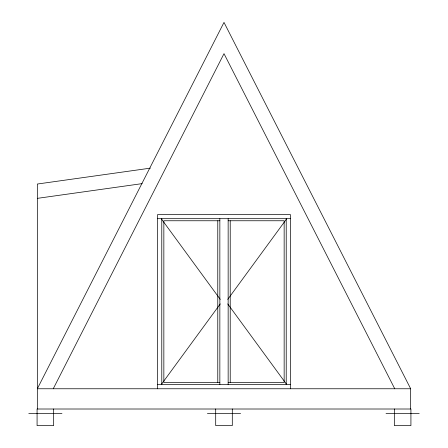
<?xml version="1.0" encoding="UTF-8"?>
<svg xmlns="http://www.w3.org/2000/svg" width="448" height="448" viewBox="0 0 448 448"><rect width="100%" height="100%" fill="white"/><g stroke="black" fill="none" stroke-linecap="round" stroke-linejoin="round"><path stroke-width="0.67" d="M53.25 388.763L224 53.648L394.75 388.763M161.353 384.434L220.276 303.901M227.724 299.398L286.647 218.865M150.41 168.14L37.33 184.033L37.33 409.007M37.33 198.358L142.139 183.63M157.629 218.686L290.371 218.686M219.85 220.758L163.85 220.758L163.85 382.542L219.85 382.542M228.15 220.758L284.15 220.758L284.15 382.542L228.15 382.542M157.629 384.614L290.371 384.614M410.67 388.763L37.33 388.763L224 22.4L410.67 388.763L410.67 409.007M28.784 413.655L61.97 413.655M207.407 413.655L240.593 413.655M386.03 413.655L419.216 413.655M227.724 303.901L286.647 384.434M161.353 218.865L220.276 299.398M394.33 409.007L394.33 425.6L410.922 425.6L410.922 409.007L37.078 409.007L37.078 425.6L53.67 425.6L53.67 409.007M290.371 388.763L290.371 214.536L157.629 214.536L157.629 388.763M286.222 218.686L286.222 384.614M232.299 409.007L232.299 425.6L215.701 425.6L215.701 409.007M230.222 220.758L230.222 382.542M228.15 218.686L228.15 384.614M219.85 218.686L219.85 384.614M217.778 220.758L217.778 382.542M161.778 218.686L161.778 384.614"/></g></svg>
